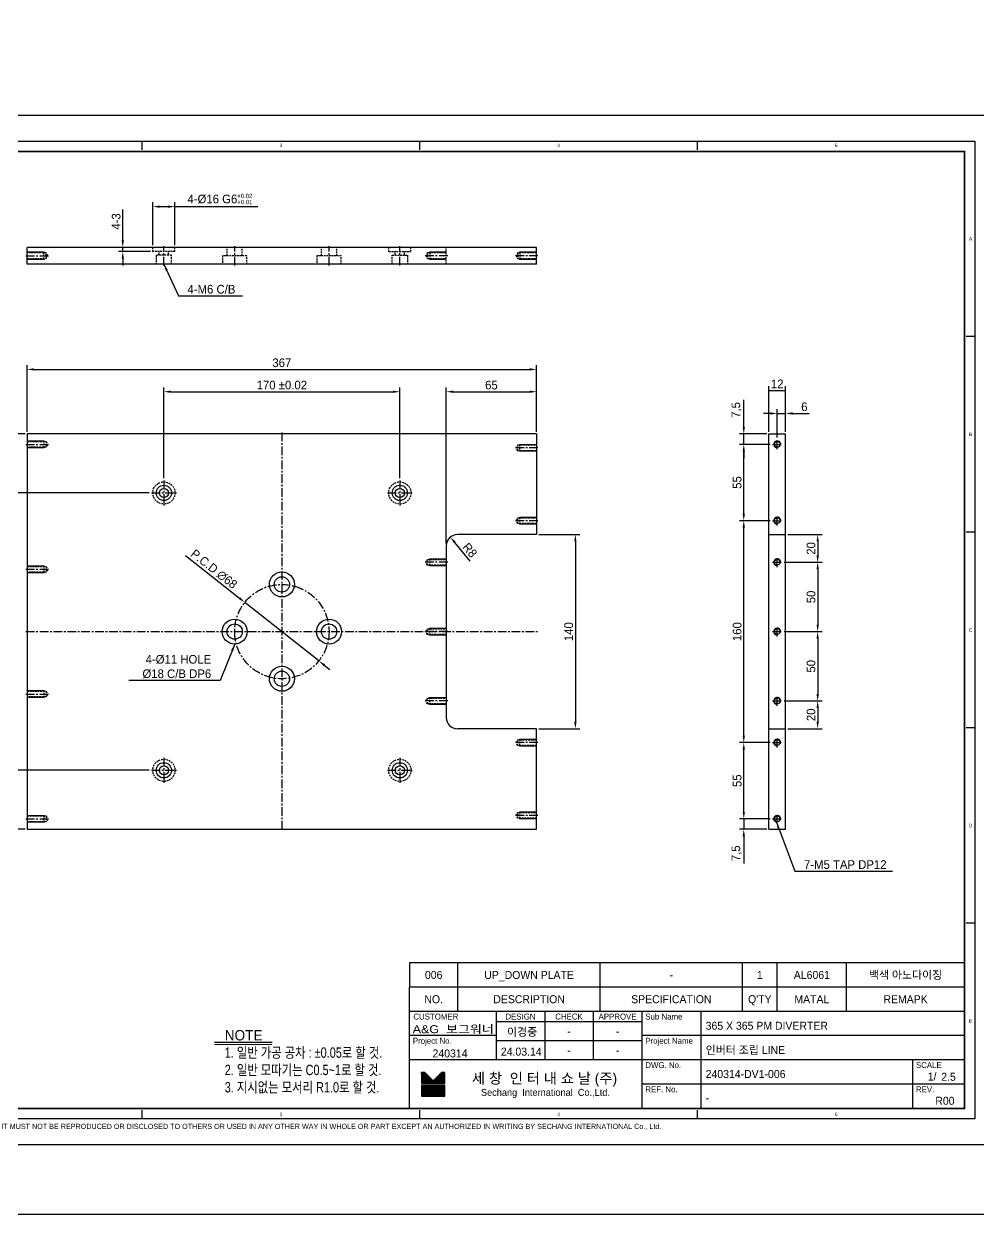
# Model space of a CAD drawing. Header units: inches. Extents: x 0 to 77285, y -118 to 40065.
# Drawn here: x 74087 to 74775, y 24867 to 25726 of the extents above; entities that cross this region are included whole.
import ezdxf
from ezdxf.enums import TextEntityAlignment as Align

# ---------------------------------------------------------------- set-up
doc = ezdxf.new("R2010")
doc.units = ezdxf.units.IN
doc.header["$LTSCALE"] = 5
doc.header["$MEASUREMENT"] = 0
doc.linetypes.add('CENTER', pattern=[2, 1.25, -0.25, 0.25, -0.25])
doc.linetypes.add('HIDDEN', pattern=[0.375, 0.25, -0.125])
for name, color, linetype in [('11', 1, 'CENTER'), ('22', 2, 'HIDDEN'), ('77', 40, 'HIDDEN'), ('T', 3, 'Continuous')]:
    doc.layers.add(name, color=color, linetype=linetype)
doc.styles.add('SCI', font='')
doc.styles.get('SCI').set_extended_font_data('Gulim')
doc.dimstyles.new('SCH', dxfattribs={"dimtxt": 2.5, "dimasz": 2, "dimexe": 1.25, "dimexo": 0.625, "dimtad": 1, "dimdec": 8, "dimtxsty": 'SCI', "dimcen": 2.5, "dimclrd": 4, "dimclre": 4, "dimclrt": 7, "dimadec": 8, "dimazin": 2, "dimtfac": 1, "dimtdec": 8, "dimtmove": 0, "dimatfit": 3, "dimfxl": 1, "dimarcsym": 0})

# ---------------------------------------------------------------- blocks, each defined once
blk = doc.blocks.new('A$C8ed1b21d')
for p, q in [((367, 0), (0, 0)), ((367, 0), (367, -72.5)), ((0, 0), (0, -285)), ((367, -72.5), (310, -72.5)), ((302, -80.5), (302, -204.5)), ((367, -212.5), (310, -212.5)), ((367, -285), (367, -212.5)), ((0, -285), (367, -285))]:
    blk.add_line(p, q)
for centre, radius in [((98.5, -42.5, 0), 5.5), ((98.5, -42.5, 0), 3.3), ((268.5, -42.5, 0), 5.5), ((268.5, -42.5, 0), 3.3), ((183.5, -108.5), 9), ((183.5, -108.5), 5.5), ((149.5, -142.5), 9), ((149.5, -142.5), 5.5), ((217.5, -142.5), 9), ((217.5, -142.5), 5.5), ((183.5, -176.5), 9), ((183.5, -176.5), 5.5), ((98.5, -242.5, 0), 5.5), ((98.5, -242.5, 0), 3.3), ((268.5, -242.5, 0), 5.5), ((268.5, -242.5, 0), 3.3)]:
    blk.add_circle(centre, radius)
for centre, start, end in [((310, -80.5), 90, 180), ((310, -204.5), 180, 270)]:
    blk.add_arc(centre, 8, start, end)
at = {"layer": '11'}
for p, q in [((183.5, 1), (183.5, -286)), ((-1, -7.5), (15.79, -7.5)), ((368, -10), (351.21, -10)), ((98.5, -33.5, 0), (98.5, -51.5, 0)), ((268.5, -33.5, 0), (268.5, -51.5, 0)), ((89.5, -42.5, 0), (107.5, -42.5, 0)), ((259.5, -42.5, 0), (277.5, -42.5, 0)), ((368, -62.5), (351.21, -62.5)), ((303, -92.5), (286.21, -92.5)), ((-1, -97.5), (15.79, -97.5)), ((-1, -142.5), (368, -142.5)), ((303, -142.5), (286.21, -142.5)), ((-1, -187.5), (15.79, -187.5)), ((303, -192.5), (286.21, -192.5)), ((368, -222.5), (351.21, -222.5)), ((98.5, -233.5, 0), (98.5, -251.5, 0)), ((268.5, -233.5, 0), (268.5, -251.5, 0)), ((89.5, -242.5, 0), (107.5, -242.5, 0)), ((259.5, -242.5, 0), (277.5, -242.5, 0)), ((-1, -277.5), (15.79, -277.5)), ((368, -275), (351.21, -275))]:
    blk.add_line(p, q, dxfattribs=at)
blk.add_circle((183.5, -142.5), 34, dxfattribs=at)
at = {"layer": '22'}
for p, q in [((0, -5.43), (13.6, -5.43)), ((12, -5), (12, -10)), ((13.6, -5.43), (14.79, -7.5)), ((13.6, -5.43), (13.6, -9.57)), ((14.79, -7.5), (13.6, -9.57)), ((352.21, -10), (353.4, -7.93)), ((353.4, -7.93), (367, -7.93)), ((353.4, -12.07), (353.4, -7.93)), ((355, -12.5), (355, -7.5)), ((13.6, -9.57), (0, -9.57)), ((353.4, -12.07), (352.21, -10)), ((367, -12.07), (353.4, -12.07)), ((355, -65), (355, -60)), ((352.21, -62.5), (353.4, -60.43)), ((353.4, -64.57), (352.21, -62.5)), ((353.4, -60.43), (367, -60.43)), ((353.4, -64.57), (353.4, -60.43)), ((367, -64.57), (353.4, -64.57)), ((287.21, -92.5), (288.4, -90.43)), ((288.4, -94.57), (287.21, -92.5)), ((288.4, -90.43), (302, -90.43)), ((288.4, -94.57), (288.4, -90.43)), ((290, -95), (290, -90)), ((0, -95.43), (13.6, -95.43)), ((13.6, -99.57), (0, -99.57)), ((12, -95), (12, -100)), ((13.6, -95.43), (14.79, -97.5)), ((13.6, -95.43), (13.6, -99.57)), ((14.79, -97.5), (13.6, -99.57)), ((302, -94.57), (288.4, -94.57)), ((287.21, -142.5), (288.4, -140.43)), ((288.4, -144.57), (287.21, -142.5)), ((288.4, -140.43), (302, -140.43)), ((288.4, -144.57), (288.4, -140.43)), ((302, -144.57), (288.4, -144.57)), ((290, -145), (290, -140)), ((0, -185.43), (13.6, -185.43)), ((12, -185), (12, -190)), ((13.6, -185.43), (14.79, -187.5)), ((13.6, -185.43), (13.6, -189.57)), ((14.79, -187.5), (13.6, -189.57)), ((13.6, -189.57), (0, -189.57)), ((287.21, -192.5), (288.4, -190.43)), ((288.4, -194.57), (287.21, -192.5)), ((288.4, -190.43), (302, -190.43)), ((288.4, -194.57), (288.4, -190.43)), ((302, -194.57), (288.4, -194.57)), ((290, -195), (290, -190)), ((352.21, -222.5), (353.4, -220.43)), ((353.4, -224.57), (352.21, -222.5)), ((353.4, -220.43), (367, -220.43)), ((353.4, -224.57), (353.4, -220.43)), ((355, -225), (355, -220)), ((367, -224.57), (353.4, -224.57)), ((352.21, -275), (353.4, -272.93)), ((353.4, -272.93), (367, -272.93)), ((353.4, -277.07), (353.4, -272.93)), ((355, -277.5), (355, -272.5)), ((0, -275.43), (13.6, -275.43)), ((13.6, -279.57), (0, -279.57)), ((12, -275), (12, -280)), ((13.6, -275.43), (14.79, -277.5)), ((13.6, -275.43), (13.6, -279.57)), ((14.79, -277.5), (13.6, -279.57)), ((353.4, -277.07), (352.21, -275)), ((367, -277.07), (353.4, -277.07))]:
    blk.add_line(p, q, dxfattribs=at)
for centre in [(98.5, -42.5, 0), (268.5, -42.5, 0), (98.5, -242.5, 0), (268.5, -242.5, 0)]:
    blk.add_circle(centre, 8, dxfattribs=at)
at = {"layer": 'T'}
for p, q in [((0, -5), (12, -5)), ((12, -5), (12.75, -5.43)), ((354.25, -7.93), (355, -7.5)), ((355, -7.5), (367, -7.5)), ((12, -10), (0, -10)), ((12.75, -9.57), (12, -10)), ((355, -12.5), (354.25, -12.07)), ((367, -12.5), (355, -12.5)), ((354.25, -60.43), (355, -60)), ((355, -60), (367, -60)), ((355, -65), (354.25, -64.57)), ((367, -65), (355, -65)), ((289.25, -90.43), (290, -90)), ((290, -90), (302, -90)), ((0, -95), (12, -95)), ((12, -100), (0, -100)), ((12, -95), (12.75, -95.43)), ((12.75, -99.57), (12, -100)), ((290, -95), (289.25, -94.57)), ((302, -95), (290, -95)), ((289.25, -140.43), (290, -140)), ((290, -145), (289.25, -144.57)), ((290, -140), (302, -140)), ((302, -145), (290, -145)), ((0, -185), (12, -185)), ((12, -185), (12.75, -185.43)), ((12, -190), (0, -190)), ((12.75, -189.57), (12, -190)), ((289.25, -190.43), (290, -190)), ((290, -195), (289.25, -194.57)), ((290, -190), (302, -190)), ((302, -195), (290, -195)), ((354.25, -220.43), (355, -220)), ((355, -220), (367, -220)), ((355, -225), (354.25, -224.57)), ((367, -225), (355, -225)), ((354.25, -272.93), (355, -272.5)), ((355, -272.5), (367, -272.5)), ((0, -275), (12, -275)), ((12, -280), (0, -280)), ((12, -275), (12.75, -275.43)), ((12.75, -279.57), (12, -280)), ((355, -277.5), (354.25, -277.07)), ((367, -277.5), (355, -277.5))]:
    blk.add_line(p, q, dxfattribs=at)
blk = doc.blocks.new('A$Cdd6abfc1')
for p, q in [((-10, 7.5), (275, 7.5)), ((-10, 7.5), (-10, -4.5)), ((62.5, 7.5), (62.5, -4.5)), ((202.5, 7.5), (202.5, -4.5)), ((275, 7.5), (275, -4.5)), ((-10, -4.5), (275, -4.5))]:
    blk.add_line(p, q)
for centre in [(-2.5, 1.5), (52.5, 1.5), (82.5, 1.5), (132.5, 1.5), (182.5, 1.5), (212.5, 1.5), (267.5, 1.5)]:
    blk.add_circle(centre, 2.07)
at = {"layer": '11'}
for p, q in [((-6, 1.5), (1, 1.5)), ((-2.5, 5), (-2.5, -2)), ((49, 1.5), (56, 1.5)), ((52.5, 5), (52.5, -2)), ((79, 1.5), (86, 1.5)), ((82.5, 5), (82.5, -2)), ((129, 1.5), (136, 1.5)), ((132.5, 5), (132.5, -2)), ((179, 1.5), (186, 1.5)), ((182.5, 5), (182.5, -2)), ((209, 1.5), (216, 1.5)), ((212.5, 5), (212.5, -2)), ((264, 1.5), (271, 1.5)), ((267.5, 5), (267.5, -2))]:
    blk.add_line(p, q, dxfattribs=at)
at = {"layer": 'T'}
for centre in [(-2.5, 1.5), (52.5, 1.5), (82.5, 1.5), (132.5, 1.5), (182.5, 1.5), (212.5, 1.5), (267.5, 1.5)]:
    blk.add_arc(centre, 2.5, 255, 165, dxfattribs=at)
blk = doc.blocks.new('A$C57a92363')
for p, q in [((367, 0, 2129.45), (0, 0, 2129.45)), ((0, 0, 2129.45), (0, -12, 2129.45)), ((367, 0, 2129.45), (367, -12, 2129.45)), ((367, -12, 2129.45), (0, -12, 2129.45))]:
    blk.add_line(p, q)
at = {"layer": '11'}
for p, q in [((98.5, 1, 2129.45), (98.5, -13, 2129.45)), ((149.5, 1, 2129.45), (149.5, -13, 2129.45)), ((217.5, 1, 2129.45), (217.5, -13, 2129.45)), ((268.5, 1, 2129.45), (268.5, -13, 2129.45)), ((-1, -6, 2129.45), (15.79, -6, 2129.45)), ((303, -6, 2129.45), (286.21, -6, 2129.45)), ((368, -6, 2129.45), (351.21, -6, 2129.45))]:
    blk.add_line(p, q, dxfattribs=at)
at = {"layer": '22'}
for p, q in [((93, -6.5, 2129.45), (93, 0, 2129.45)), ((104, 0, 2129.45), (104, -6.5, 2129.45)), ((140.75, -6, 2129.45), (140.75, 0, 2129.45)), ((158.25, 0, 2129.45), (158.25, -6, 2129.45)), ((208.75, -6, 2129.45), (208.75, 0, 2129.45)), ((226.25, 0, 2129.45), (226.25, -6, 2129.45)), ((263, 0, 2129.45), (263, -6.5, 2129.45)), ((274, -6.5, 2129.45), (274, 0, 2129.45)), ((0, -3.93, 2129.45), (13.6, -3.93, 2129.45)), ((13.6, -8.07, 2129.45), (0, -8.07, 2129.45)), ((12, -3.5, 2129.45), (12, -8.5, 2129.45)), ((13.6, -3.93, 2129.45), (14.79, -6, 2129.45)), ((13.6, -3.93, 2129.45), (13.6, -8.07, 2129.45)), ((14.79, -6, 2129.45), (13.6, -8.07, 2129.45)), ((104, -6.5, 2129.45), (93, -6.5, 2129.45)), ((95.2, -6.5, 2129.45), (95.2, -9, 2129.45)), ((101.8, -6.5, 2129.45), (101.8, -9, 2129.45)), ((158.25, -6, 2129.45), (140.75, -6, 2129.45)), ((144, -6, 2129.45), (144, -12, 2129.45)), ((155, -6, 2129.45), (155, -12, 2129.45)), ((226.25, -6, 2129.45), (208.75, -6, 2129.45)), ((212, -6, 2129.45), (212, -12, 2129.45)), ((223, -6, 2129.45), (223, -12, 2129.45)), ((263, -6.5, 2129.45), (274, -6.5, 2129.45)), ((265.2, -6.5, 2129.45), (265.2, -9, 2129.45)), ((271.8, -6.5, 2129.45), (271.8, -9, 2129.45)), ((352.21, -6, 2129.45), (353.4, -3.93, 2129.45)), ((353.4, -8.07, 2129.45), (352.21, -6, 2129.45)), ((353.4, -3.93, 2129.45), (367, -3.93, 2129.45)), ((353.4, -8.07, 2129.45), (353.4, -3.93, 2129.45)), ((367, -8.07, 2129.45), (353.4, -8.07, 2129.45)), ((355, -8.5, 2129.45), (355, -3.5, 2129.45)), ((106.5, -9, 2129.45), (90.5, -9, 2129.45)), ((90.5, -9, 2129.45), (90.5, -12, 2129.45)), ((106.5, -9, 2129.45), (106.5, -12, 2129.45)), ((260.5, -9, 2129.45), (276.5, -9, 2129.45)), ((260.5, -9, 2129.45), (260.5, -12, 2129.45)), ((276.5, -9, 2129.45), (276.5, -12, 2129.45))]:
    blk.add_line(p, q, dxfattribs=at)
at = {"layer": '77'}
for p, q in [((302, 0, 2129.45), (302, -12, 2129.45)), ((287.21, -6, 2129.45), (288.4, -3.93, 2129.45)), ((288.4, -8.07, 2129.45), (287.21, -6, 2129.45)), ((288.4, -3.93, 2129.45), (302, -3.93, 2129.45)), ((288.4, -8.07, 2129.45), (288.4, -3.93, 2129.45)), ((302, -8.07, 2129.45), (288.4, -8.07, 2129.45)), ((290, -8.5, 2129.45), (290, -3.5, 2129.45))]:
    blk.add_line(p, q, dxfattribs=at)
at = {"layer": 'T'}
for p, q in [((0, -3.5, 2129.45), (12, -3.5, 2129.45)), ((12, -8.5, 2129.45), (0, -8.5, 2129.45)), ((12, -3.5, 2129.45), (12.75, -3.93, 2129.45)), ((12.75, -8.07, 2129.45), (12, -8.5, 2129.45)), ((289.25, -3.93, 2129.45), (290, -3.5, 2129.45)), ((290, -8.5, 2129.45), (289.25, -8.07, 2129.45)), ((290, -3.5, 2129.45), (302, -3.5, 2129.45)), ((302, -8.5, 2129.45), (290, -8.5, 2129.45)), ((354.25, -3.93, 2129.45), (355, -3.5, 2129.45)), ((355, -8.5, 2129.45), (354.25, -8.07, 2129.45)), ((355, -3.5, 2129.45), (367, -3.5, 2129.45)), ((367, -8.5, 2129.45), (355, -8.5, 2129.45))]:
    blk.add_line(p, q, dxfattribs=at)
blk = doc.blocks.new('A$C645fd8c3')
at = {"linetype": 'Continuous'}
h = blk.add_hatch(dxfattribs=at)
h.set_pattern_fill('ANSI31', color=5, scale=0.563055, style=0)
h.set_pattern_definition([(45, (-482.600826, -378.99261), (-0.04976753, 0.04976753), [])])
h.paths.add_polyline_path([(259.73, -279.27), (259.73, -276.17), (258.74, -276.17), (256.35, -278.56), (253.96, -276.17), (252.97, -276.17), (252.97, -279.27)])
h.paths.add_polyline_path([(252.97, -279.83), (252.97, -282.93), (259.73, -282.93), (259.73, -279.83)])
at = {"color": 2}
for p, q in [((12.5, -7.5), (412.5, -7.5)), ((172.5, -10), (172.5, -7.5)), ((252.5, -10), (252.5, -7.5)), ((332.5, -10), (332.5, -7.5)), ((412.5, -7.5), (412.5, -289.5)), ((412.5, -63.9), (410, -63.9)), ((412.5, -120.3), (410, -120.3)), ((412.5, -176.7), (410, -176.7)), ((412.5, -233.1), (410, -233.1)), ((172.5, -289.5), (172.5, -287)), ((252.5, -289.5), (252.5, -287)), ((332.5, -289.5), (332.5, -287)), ((412.5, -289.5), (12.5, -289.5))]:
    blk.add_line(p, q, dxfattribs=at)
for p, q in [((409.5, -244.5), (249.5, -244.5)), ((249.5, -244.5), (249.5, -251.5)), ((249.5, -286.5), (249.5, -251.5)), ((409.5, -251.5), (249.5, -251.5)), ((409.5, -258.5), (249.5, -258.5)), ((316.5, -258.5), (316.5, -286.5)), ((316.5, -261.5), (274.5, -261.5)), ((316.5, -267), (274.5, -267))]:
    blk.add_line(p, q)
at = {"color": 3}
for p, q in [((263.5, -251.5), (263.5, -244.5)), ((304.5, -251.5), (304.5, -244.5)), ((345.5, -251.5), (345.5, -244.5)), ((355.5, -251.5), (355.5, -244.5)), ((375.5, -251.5), (375.5, -244.5)), ((263.5, -258.5), (263.5, -251.5)), ((304.5, -258.5), (304.5, -251.5)), ((345.5, -258.5), (345.5, -251.5)), ((355.5, -258.5), (355.5, -251.5)), ((375.5, -258.5), (375.5, -251.5)), ((274.5, -258.5), (274.5, -272.5)), ((288.5, -258.5), (288.5, -272.5)), ((302.5, -258.5), (302.5, -272.5)), ((333.5, -258.5), (333.5, -286.5)), ((274.5, -265.5), (249.5, -265.5)), ((409.58, -265.5), (316.5, -265.5)), ((409.5, -272.5), (249.5, -272.5)), ((409.58, -279.5), (316.5, -279.5))]:
    blk.add_line(p, q, dxfattribs=at)
at = {"color": 5, "linetype": 'Continuous'}
for p, q in [((252.97, -276.17), (252.97, -279.27)), ((253.96, -276.17), (252.97, -276.17)), ((253.96, -276.17), (256.35, -278.56)), ((258.74, -276.17), (256.35, -278.56)), ((259.73, -276.17), (258.74, -276.17)), ((259.73, -279.27), (259.73, -276.17)), ((259.73, -279.27), (252.97, -279.27)), ((252.97, -279.83), (252.97, -282.93)), ((259.73, -279.83), (252.97, -279.83)), ((259.73, -282.93), (259.73, -279.83)), ((252.97, -282.93), (259.73, -282.93))]:
    blk.add_line(p, q, dxfattribs=at)
at = {"color": 40, "const_width": 0.5}
blk.add_lwpolyline([(15.5, -286.5), (15.5, -10.5), (409.5, -10.5), (409.5, -286.5)], close=True, dxfattribs=at)
at = {"color": 3}
blk.add_lwpolyline([(193.31, -267.35), (209.91, -267.35)], dxfattribs=at)
at = {"const_width": 0.257}
blk.add_lwpolyline([(193.31, -268.04), (209.91, -268.04)], dxfattribs=at)
at = {"layer": 'Defpoints', "color": 1}
blk.add_lwpolyline([(0, -297), (0, 0), (420, 0), (420, -297)], close=True, dxfattribs=at)
at = {"layer": 'T'}
blk.add_line((394.5, -272.5), (394.5, -286.5), dxfattribs=at)
at = {"color": 2, "style": 'SCI'}
for s, p in [('3', (212.5, -8.75)), ('4', (292.5, -8.75)), ('5', (372.5, -8.75)), ('A', (411.25, -35.7)), ('B', (411.25, -92.1)), ('C', (411.25, -148.5)), ('D', (411.25, -204.9)), ('E', (411.25, -261.3)), ('E', (411.25, -261.3)), ('3', (212.5, -288.25)), ('4', (292.5, -288.25)), ('5', (372.5, -288.25))]:
    blk.add_text(s, height=1, dxfattribs=at).set_placement(p, align=Align.MIDDLE_CENTER)
at = {"style": 'SCI'}
for s, height, p in [('NO.', 2.308, (256.5, -255)), ('DESCRIPTION', 2.3077, (284, -255)), ('SPECIFICATION', 2.3077, (325, -255)), ("Q'TY", 2.308, (350.5, -255)), ('MATAL', 2.308, (365.5, -255)), ('REMAPK', 2.308, (392.5, -255)), ('DESIGN', 1.731, (281.5, -260)), ('CHECK', 1.731, (295.5, -260)), ('APPROVE', 1.731, (309.5, -260)), ('이경중', 2.308, (282, -264.44)), ('-', 2.31, (295.5, -264.25)), ('-', 2.31, (309.5, -264.25)), ('세 창  인 터 내 쇼 날 (주)', 3.0296, (288.44, -277.82)), ('Sechang  International  Co.,Ltd.', 2.0198, (288.72, -281.87))]:
    blk.add_text(s, height=height, dxfattribs=at).set_placement(p, align=Align.MIDDLE_CENTER)
for s, height, p in [('CUSTOMER', 1.731, (250.65, -260)), ('Sub Name', 1.731, (317.5, -260)), ('Project No.', 1.7308, (250.5, -267)), ('Project Name', 1.7308, (317.5, -267)), ('DWG. No.', 1.731, (317.5, -274)), ('SCALE', 1.731, (395.5, -274)), ('REF. No.', 1.731, (317.5, -281)), ('REV.', 1.731, (395.5, -281))]:
    blk.add_text(s, height=height, dxfattribs=at).set_placement(p, align=Align.MIDDLE_LEFT)
at = {"color": 40, "style": 'SCI'}
for s, height, p in [('-', 2.31, (295.5, -269.75)), ('-', 2.31, (309.5, -269.75)), ('1/', 2.308, (400.15, -277.29))]:
    blk.add_text(s, height=height, dxfattribs=at).set_placement(p, align=Align.MIDDLE_CENTER)
at = {"color": 3, "linetype": 'Continuous', "style": 'SCI'}
blk.add_text('IT MUST NOT BE REPRODUCED OR DISCLOSED TO OTHERS OR USED IN ANY OTHER WAY IN WHOLE OR PART EXCEPT AN AUTHORIZED IN WRITING BY SECHANG INTERNATIONAL Co., Ltd.', height=1.5, dxfattribs=at).set_placement((131.88, -292.43))
at = {"color": 40, "insert": (196.28, -263.89), "char_height": 3, "attachment_point": 1, "style": 'SCI'}
blk.add_mtext_dynamic_manual_height_columns('NOTE{\\W0.8;\\P1. 일반 가공 공차 : %%P0.05로 할 것.\\P2. 일반 모따기는 C0.5~1로 할 것.\\P3. 지시없는 모서리 R1.0로 할 것.}', width=205.982, gutter_width=1.29, heights=[0], dxfattribs=at)
blk = doc.blocks.new('*D1909')
at = {"color": 4, "lineweight": -2, "transparency": 16777216}
for p, q in [((74203.72, 25342.42), (74242.67, 25311.61)), ((74299.93, 25266.34), (74246.59, 25308.51)), ((74303.85, 25263.23), (74307.78, 25260.13))]:
    blk.add_line(p, q, dxfattribs=at)
at = {"color": 4, "transparency": 16777216}
for points in [[(74243.19, 25312.27), (74242.15, 25310.96), (74246.59, 25308.51)], [(74304.37, 25263.89), (74303.34, 25262.58), (74299.93, 25266.34)]]:
    blk.add_solid(points, dxfattribs=at)
at = {"layer": 'Defpoints', "color": 0, "transparency": 16777216}
for p in [(74246.59, 25308.51), (74299.93, 25266.34)]:
    blk.add_point(p, dxfattribs=at)
at = {"color": 7, "transparency": 16777216, "insert": (74224.29, 25332.43), "char_height": 6.25, "attachment_point": 5, "rotation": 321.66611, "style": 'SCI'}
blk.add_mtext('P.C.D ∅68', dxfattribs=at)
blk = doc.blocks.new('*D1910')
at = {"color": 4, "lineweight": -2, "transparency": 16777216}
for p, q in [((74188.26, 25397.99), (74188.26, 25463.52)), ((74193.26, 25460.39), (74353.26, 25460.39)), ((74358.26, 25397.99), (74358.26, 25463.52))]:
    blk.add_line(p, q, dxfattribs=at)
at = {"color": 4, "transparency": 16777216}
for points in [[(74193.26, 25461.23), (74193.26, 25459.56), (74188.26, 25460.39)], [(74353.26, 25461.23), (74353.26, 25459.56), (74358.26, 25460.39)]]:
    blk.add_solid(points, dxfattribs=at)
at = {"layer": 'Defpoints', "color": 0, "transparency": 16777216}
for p in [(74358.26, 25460.39), (74188.26, 25396.42, 0), (74358.26, 25396.42, 0)]:
    blk.add_point(p, dxfattribs=at)
at = {"color": 7, "transparency": 16777216, "insert": (74273.26, 25465.17), "char_height": 6.25, "attachment_point": 5, "style": 'SCI'}
blk.add_mtext('170 %%P0.02', dxfattribs=at)
blk = doc.blocks.new('*D1911')
at = {"color": 4, "lineweight": -2, "transparency": 16777216}
for p, q in [((74177.7, 25387.42), (74053.56, 25387.42)), ((74056.68, 25382.42), (74056.68, 25192.42)), ((74177.7, 25187.42), (74053.56, 25187.42))]:
    blk.add_line(p, q, dxfattribs=at)
at = {"color": 4, "transparency": 16777216}
for points in [[(74055.85, 25382.42), (74057.51, 25382.42), (74056.68, 25387.42)], [(74055.85, 25192.42), (74057.51, 25192.42), (74056.68, 25187.42)]]:
    blk.add_solid(points, dxfattribs=at)
at = {"layer": 'Defpoints', "color": 0, "transparency": 16777216}
for p in [(74179.26, 25387.42, 0), (74056.68, 25187.42), (74179.26, 25187.42, 0)]:
    blk.add_point(p, dxfattribs=at)
at = {"color": 7, "transparency": 16777216, "insert": (74051.91, 25287.42), "char_height": 6.25, "attachment_point": 5, "rotation": 90, "style": 'SCI'}
blk.add_mtext('200 %%P0.02', dxfattribs=at)
blk = doc.blocks.new('*D1912')
at = {"color": 4, "lineweight": -2, "transparency": 16777216}
for p, q in [((74088.2, 25429.92), (74032.82, 25429.92)), ((74035.95, 25424.92), (74035.95, 25149.92)), ((74088.2, 25144.92), (74032.82, 25144.92))]:
    blk.add_line(p, q, dxfattribs=at)
at = {"color": 4, "transparency": 16777216}
for points in [[(74035.11, 25424.92), (74036.78, 25424.92), (74035.95, 25429.92)], [(74035.11, 25149.92), (74036.78, 25149.92), (74035.95, 25144.92)]]:
    blk.add_solid(points, dxfattribs=at)
at = {"layer": 'Defpoints', "color": 0, "transparency": 16777216}
for p in [(74089.76, 25429.92), (74035.95, 25144.92), (74089.76, 25144.92)]:
    blk.add_point(p, dxfattribs=at)
at = {"color": 7, "transparency": 16777216, "insert": (74031.18, 25287.42), "char_height": 6.25, "attachment_point": 5, "rotation": 90, "style": 'SCI'}
blk.add_mtext('285', dxfattribs=at)
blk = doc.blocks.new('*D1913')
at = {"color": 4, "lineweight": -2, "transparency": 16777216}
for p, q in [((74391.76, 25350.99), (74391.76, 25463.52)), ((74396.76, 25460.39), (74451.76, 25460.39)), ((74456.76, 25431.49), (74456.76, 25463.52))]:
    blk.add_line(p, q, dxfattribs=at)
at = {"color": 4, "transparency": 16777216}
for points in [[(74396.76, 25461.23), (74396.76, 25459.56), (74391.76, 25460.39)], [(74451.76, 25461.23), (74451.76, 25459.56), (74456.76, 25460.39)]]:
    blk.add_solid(points, dxfattribs=at)
at = {"layer": 'Defpoints', "color": 0, "transparency": 16777216}
for p in [(74456.76, 25460.39), (74456.76, 25429.92), (74391.76, 25349.42)]:
    blk.add_point(p, dxfattribs=at)
at = {"color": 7, "transparency": 16777216, "insert": (74424.26, 25465.16), "char_height": 6.25, "attachment_point": 5, "style": 'SCI'}
blk.add_mtext('65', dxfattribs=at)
blk = doc.blocks.new('*D1914')
at = {"color": 4, "lineweight": -2, "transparency": 16777216}
for p, q in [((74089.76, 25431.49), (74089.76, 25479.6)), ((74094.76, 25476.47), (74451.76, 25476.47)), ((74456.76, 25431.49), (74456.76, 25479.6))]:
    blk.add_line(p, q, dxfattribs=at)
at = {"color": 4, "transparency": 16777216}
for points in [[(74094.76, 25477.31), (74094.76, 25475.64), (74089.76, 25476.47)], [(74451.76, 25477.31), (74451.76, 25475.64), (74456.76, 25476.47)]]:
    blk.add_solid(points, dxfattribs=at)
at = {"layer": 'Defpoints', "color": 0, "transparency": 16777216}
for p in [(74456.76, 25476.47), (74089.76, 25429.92), (74456.76, 25429.92)]:
    blk.add_point(p, dxfattribs=at)
at = {"color": 7, "transparency": 16777216, "insert": (74273.26, 25481.24), "char_height": 6.25, "attachment_point": 5, "style": 'SCI'}
blk.add_mtext('367', dxfattribs=at)
blk = doc.blocks.new('*D1922')
at = {"color": 4, "lineweight": -2, "transparency": 16777216}
for p, q in [((74606.09, 25157.42), (74606.09, 25162.42)), ((74625.14, 25152.42), (74602.96, 25152.42)), ((74606.09, 25152.42), (74606.09, 25144.92)), ((74622.64, 25144.92), (74602.96, 25144.92)), ((74606.09, 25139.92), (74606.09, 25120.27))]:
    blk.add_line(p, q, dxfattribs=at)
at = {"color": 4, "transparency": 16777216}
for points in [[(74605.25, 25157.42), (74606.92, 25157.42), (74606.09, 25152.42)], [(74605.25, 25139.92), (74606.92, 25139.92), (74606.09, 25144.92)]]:
    blk.add_solid(points, dxfattribs=at)
at = {"layer": 'Defpoints', "color": 0, "transparency": 16777216}
for p in [(74626.7, 25152.42), (74606.09, 25144.92), (74624.2, 25144.92)]:
    blk.add_point(p, dxfattribs=at)
at = {"color": 7, "transparency": 16777216, "insert": (74600.94, 25127.6), "char_height": 6.25, "attachment_point": 5, "rotation": 90, "style": 'SCI'}
blk.add_mtext('7,5', dxfattribs=at)
blk = doc.blocks.new('*D1923')
at = {"color": 4, "lineweight": -2, "transparency": 16777216}
for p, q in [((74625.14, 25207.42), (74602.96, 25207.42)), ((74606.09, 25157.42), (74606.09, 25202.42)), ((74625.14, 25152.42), (74602.96, 25152.42))]:
    blk.add_line(p, q, dxfattribs=at)
at = {"color": 4, "transparency": 16777216}
for points in [[(74605.25, 25202.42), (74606.92, 25202.42), (74606.09, 25207.42)], [(74605.25, 25157.42), (74606.92, 25157.42), (74606.09, 25152.42)]]:
    blk.add_solid(points, dxfattribs=at)
at = {"layer": 'Defpoints', "color": 0, "transparency": 16777216}
for p in [(74606.09, 25207.42), (74626.7, 25207.42), (74626.7, 25152.42)]:
    blk.add_point(p, dxfattribs=at)
at = {"color": 7, "transparency": 16777216, "insert": (74601.33, 25179.92), "char_height": 6.25, "attachment_point": 5, "rotation": 90, "style": 'SCI'}
blk.add_mtext('55', dxfattribs=at)
blk = doc.blocks.new('*D1924')
at = {"color": 4, "lineweight": -2, "transparency": 16777216}
for p, q in [((74625.14, 25367.42), (74602.96, 25367.42)), ((74606.09, 25212.42), (74606.09, 25362.42)), ((74625.14, 25207.42), (74602.96, 25207.42))]:
    blk.add_line(p, q, dxfattribs=at)
at = {"color": 4, "transparency": 16777216}
for points in [[(74605.25, 25362.42), (74606.92, 25362.42), (74606.09, 25367.42)], [(74605.25, 25212.42), (74606.92, 25212.42), (74606.09, 25207.42)]]:
    blk.add_solid(points, dxfattribs=at)
at = {"layer": 'Defpoints', "color": 0, "transparency": 16777216}
for p in [(74606.09, 25367.42), (74626.7, 25367.42), (74626.7, 25207.42)]:
    blk.add_point(p, dxfattribs=at)
at = {"color": 7, "transparency": 16777216, "insert": (74601.31, 25287.42), "char_height": 6.25, "attachment_point": 5, "rotation": 90, "style": 'SCI'}
blk.add_mtext('160', dxfattribs=at)
blk = doc.blocks.new('*D1925')
at = {"color": 4, "lineweight": -2, "transparency": 16777216}
for p, q in [((74625.14, 25422.42), (74602.96, 25422.42)), ((74606.09, 25372.42), (74606.09, 25417.42)), ((74625.14, 25367.42), (74602.96, 25367.42))]:
    blk.add_line(p, q, dxfattribs=at)
at = {"color": 4, "transparency": 16777216}
for points in [[(74605.25, 25417.42), (74606.92, 25417.42), (74606.09, 25422.42)], [(74605.25, 25372.42), (74606.92, 25372.42), (74606.09, 25367.42)]]:
    blk.add_solid(points, dxfattribs=at)
at = {"layer": 'Defpoints', "color": 0, "transparency": 16777216}
for p in [(74606.09, 25422.42), (74626.7, 25422.42), (74626.7, 25367.42)]:
    blk.add_point(p, dxfattribs=at)
at = {"color": 7, "transparency": 16777216, "insert": (74601.33, 25394.92), "char_height": 6.25, "attachment_point": 5, "rotation": 90, "style": 'SCI'}
blk.add_mtext('55', dxfattribs=at)
blk = doc.blocks.new('*D1926')
at = {"color": 4, "lineweight": -2, "transparency": 16777216}
for p, q in [((74606.09, 25434.92), (74606.09, 25454.57)), ((74622.64, 25429.92), (74602.96, 25429.92)), ((74625.14, 25422.42), (74602.96, 25422.42)), ((74606.09, 25422.42), (74606.09, 25429.92)), ((74606.09, 25417.42), (74606.09, 25412.42))]:
    blk.add_line(p, q, dxfattribs=at)
at = {"color": 4, "transparency": 16777216}
for points in [[(74605.25, 25434.92), (74606.92, 25434.92), (74606.09, 25429.92)], [(74605.25, 25417.42), (74606.92, 25417.42), (74606.09, 25422.42)]]:
    blk.add_solid(points, dxfattribs=at)
at = {"layer": 'Defpoints', "color": 0, "transparency": 16777216}
for p in [(74606.09, 25429.92), (74624.2, 25429.92), (74626.7, 25422.42)]:
    blk.add_point(p, dxfattribs=at)
at = {"color": 7, "transparency": 16777216, "insert": (74600.94, 25447.25), "char_height": 6.25, "attachment_point": 5, "rotation": 90, "style": 'SCI'}
blk.add_mtext('7,5', dxfattribs=at)
blk = doc.blocks.new('*D1927')
at = {"color": 4, "lineweight": -2, "transparency": 16777216}
for p, q in [((74637.77, 25357.42), (74662.44, 25357.42)), ((74659.32, 25352.42), (74659.32, 25342.42)), ((74635.27, 25337.42), (74662.44, 25337.42))]:
    blk.add_line(p, q, dxfattribs=at)
at = {"color": 4, "transparency": 16777216}
for points in [[(74658.49, 25352.42), (74660.15, 25352.42), (74659.32, 25357.42)], [(74658.49, 25342.42), (74660.15, 25342.42), (74659.32, 25337.42)]]:
    blk.add_solid(points, dxfattribs=at)
at = {"layer": 'Defpoints', "color": 0, "transparency": 16777216}
for p in [(74636.2, 25357.42), (74633.7, 25337.42), (74659.32, 25337.42)]:
    blk.add_point(p, dxfattribs=at)
at = {"color": 7, "transparency": 16777216, "insert": (74654.55, 25347.42), "char_height": 6.25, "attachment_point": 5, "rotation": 90, "style": 'SCI'}
blk.add_mtext('20', dxfattribs=at)
blk = doc.blocks.new('*D1928')
at = {"color": 4, "lineweight": -2, "transparency": 16777216}
for p, q in [((74635.27, 25337.42), (74662.44, 25337.42)), ((74659.32, 25332.42), (74659.32, 25292.42)), ((74635.27, 25287.42), (74662.44, 25287.42))]:
    blk.add_line(p, q, dxfattribs=at)
at = {"color": 4, "transparency": 16777216}
for points in [[(74658.49, 25332.42), (74660.15, 25332.42), (74659.32, 25337.42)], [(74658.49, 25292.42), (74660.15, 25292.42), (74659.32, 25287.42)]]:
    blk.add_solid(points, dxfattribs=at)
at = {"layer": 'Defpoints', "color": 0, "transparency": 16777216}
for p in [(74633.7, 25337.42), (74633.7, 25287.42), (74659.32, 25287.42)]:
    blk.add_point(p, dxfattribs=at)
at = {"color": 7, "transparency": 16777216, "insert": (74654.55, 25312.42), "char_height": 6.25, "attachment_point": 5, "rotation": 90, "style": 'SCI'}
blk.add_mtext('50', dxfattribs=at)
blk = doc.blocks.new('*D1929')
at = {"color": 4, "lineweight": -2, "transparency": 16777216}
for p, q in [((74635.27, 25287.42), (74662.44, 25287.42)), ((74659.32, 25282.42), (74659.32, 25242.42)), ((74635.27, 25237.42), (74662.44, 25237.42))]:
    blk.add_line(p, q, dxfattribs=at)
at = {"color": 4, "transparency": 16777216}
for points in [[(74658.49, 25282.42), (74660.15, 25282.42), (74659.32, 25287.42)], [(74658.49, 25242.42), (74660.15, 25242.42), (74659.32, 25237.42)]]:
    blk.add_solid(points, dxfattribs=at)
at = {"layer": 'Defpoints', "color": 0, "transparency": 16777216}
for p in [(74633.7, 25287.42), (74633.7, 25237.42), (74659.32, 25237.42)]:
    blk.add_point(p, dxfattribs=at)
at = {"color": 7, "transparency": 16777216, "insert": (74654.55, 25262.42), "char_height": 6.25, "attachment_point": 5, "rotation": 90, "style": 'SCI'}
blk.add_mtext('50', dxfattribs=at)
blk = doc.blocks.new('*D1930')
at = {"color": 4, "lineweight": -2, "transparency": 16777216}
for p, q in [((74635.27, 25237.42), (74662.44, 25237.42)), ((74659.32, 25232.42), (74659.32, 25222.42)), ((74637.77, 25217.42), (74662.44, 25217.42))]:
    blk.add_line(p, q, dxfattribs=at)
at = {"color": 4, "transparency": 16777216}
for points in [[(74658.49, 25232.42), (74660.15, 25232.42), (74659.32, 25237.42)], [(74658.49, 25222.42), (74660.15, 25222.42), (74659.32, 25217.42)]]:
    blk.add_solid(points, dxfattribs=at)
at = {"layer": 'Defpoints', "color": 0, "transparency": 16777216}
for p in [(74633.7, 25237.42), (74636.2, 25217.42), (74659.32, 25217.42)]:
    blk.add_point(p, dxfattribs=at)
at = {"color": 7, "transparency": 16777216, "insert": (74654.55, 25227.42), "char_height": 6.25, "attachment_point": 5, "rotation": 90, "style": 'SCI'}
blk.add_mtext('20', dxfattribs=at)
blk = doc.blocks.new('*D1931')
at = {"color": 4, "lineweight": -2, "transparency": 16777216}
for p, q in [((74625.2, 25444.74), (74620.2, 25444.74)), ((74630.2, 25427.49), (74630.2, 25447.86)), ((74630.2, 25444.74), (74636.2, 25444.74)), ((74636.2, 25431.49), (74636.2, 25447.86)), ((74641.2, 25444.74), (74653.2, 25444.74))]:
    blk.add_line(p, q, dxfattribs=at)
at = {"color": 4, "transparency": 16777216}
for points in [[(74625.2, 25445.57), (74625.2, 25443.9), (74630.2, 25444.74)], [(74641.2, 25445.57), (74641.2, 25443.9), (74636.2, 25444.74)]]:
    blk.add_solid(points, dxfattribs=at)
at = {"layer": 'Defpoints', "color": 0, "transparency": 16777216}
for p in [(74636.2, 25444.74), (74630.2, 25425.92), (74636.2, 25429.92)]:
    blk.add_point(p, dxfattribs=at)
at = {"color": 7, "transparency": 16777216, "insert": (74649.7, 25449.5), "char_height": 6.25, "attachment_point": 5, "style": 'SCI'}
blk.add_mtext('6', dxfattribs=at)
blk = doc.blocks.new('*D1932')
at = {"color": 4, "lineweight": -2, "transparency": 16777216}
for p, q in [((74624.2, 25431.49), (74624.2, 25464.4)), ((74624.2, 25461.27), (74636.2, 25461.27)), ((74636.2, 25431.49), (74636.2, 25464.4))]:
    blk.add_line(p, q, dxfattribs=at)
at = {"layer": 'Defpoints', "color": 0, "transparency": 16777216}
for p in [(74636.2, 25461.27), (74624.2, 25429.92), (74636.2, 25429.92)]:
    blk.add_point(p, dxfattribs=at)
at = {"color": 7, "transparency": 16777216, "insert": (74630.2, 25466.05), "char_height": 6.25, "attachment_point": 5, "style": 'SCI'}
blk.add_mtext('12', dxfattribs=at)
blk = doc.blocks.new('*D1933')
at = {"color": 4, "lineweight": -2, "transparency": 16777216}
for p, q in [((74158.63, 25569.43), (74158.63, 25591.83)), ((74178.7, 25564.43), (74155.5, 25564.43)), ((74178.7, 25561.43), (74155.5, 25561.43)), ((74158.63, 25561.43), (74158.63, 25564.43)), ((74158.63, 25556.43), (74158.63, 25551.43))]:
    blk.add_line(p, q, dxfattribs=at)
at = {"color": 4, "transparency": 16777216}
for points in [[(74157.8, 25569.43), (74159.46, 25569.43), (74158.63, 25564.43)], [(74157.8, 25556.43), (74159.46, 25556.43), (74158.63, 25561.43)]]:
    blk.add_solid(points, dxfattribs=at)
at = {"layer": 'Defpoints', "color": 0, "transparency": 16777216}
for p in [(74158.63, 25564.43), (74180.26, 25564.43, 0), (74180.26, 25561.43, 0)]:
    blk.add_point(p, dxfattribs=at)
at = {"color": 7, "transparency": 16777216, "insert": (74153.86, 25583.13), "char_height": 6.25, "attachment_point": 5, "rotation": 90, "style": 'SCI'}
blk.add_mtext('4-3', dxfattribs=at)
blk = doc.blocks.new('*D1934')
at = {"color": 4, "lineweight": -2, "transparency": 16777216}
for p, q in [((74180.26, 25565.99), (74180.26, 25596.96)), ((74196.26, 25565.99), (74196.26, 25596.96)), ((74185.26, 25593.83), (74191.26, 25593.83)), ((74196.26, 25593.83), (74256.05, 25593.83))]:
    blk.add_line(p, q, dxfattribs=at)
at = {"color": 4, "transparency": 16777216}
for points in [[(74185.26, 25594.66), (74185.26, 25593), (74180.26, 25593.83)], [(74191.26, 25594.66), (74191.26, 25593), (74196.26, 25593.83)]]:
    blk.add_solid(points, dxfattribs=at)
at = {"layer": 'Defpoints', "color": 0, "transparency": 16777216}
for p in [(74196.26, 25593.83), (74180.26, 25564.43, 0), (74196.26, 25564.43, 0)]:
    blk.add_point(p, dxfattribs=at)
at = {"color": 7, "transparency": 16777216, "insert": (74228.66, 25599.36), "char_height": 6.25, "attachment_point": 5, "style": 'SCI'}
blk.add_mtext('\\A1;4-%%C16 G6{\\H0.5x;\\S+0.02^ +0.01;}', dxfattribs=at)
blk = doc.blocks.new('*D1935')
at = {"color": 4, "lineweight": -2, "transparency": 16777216}
for p, q in [((74458.33, 25357.42), (74487.86, 25357.42)), ((74484.74, 25352.42), (74484.74, 25222.42)), ((74458.33, 25217.42), (74487.86, 25217.42))]:
    blk.add_line(p, q, dxfattribs=at)
at = {"color": 4, "transparency": 16777216}
for points in [[(74483.9, 25352.42), (74485.57, 25352.42), (74484.74, 25357.42)], [(74483.9, 25222.42), (74485.57, 25222.42), (74484.74, 25217.42)]]:
    blk.add_solid(points, dxfattribs=at)
at = {"layer": 'Defpoints', "color": 0, "transparency": 16777216}
for p in [(74456.76, 25357.42), (74456.76, 25217.42), (74484.74, 25217.42)]:
    blk.add_point(p, dxfattribs=at)
at = {"color": 7, "transparency": 16777216, "insert": (74479.96, 25287.42), "char_height": 6.25, "attachment_point": 5, "rotation": 90, "style": 'SCI'}
blk.add_mtext('140', dxfattribs=at)
blk = doc.blocks.new('*D1936')
at = {"color": 4, "lineweight": -2, "transparency": 16777216}
blk.add_line((74408.97, 25338.26), (74397.85, 25351.74), dxfattribs=at)
at = {"color": 4, "transparency": 16777216}
blk.add_solid([(74398.5, 25352.27), (74397.21, 25351.21), (74394.67, 25355.59)], dxfattribs=at)
at = {"layer": 'Defpoints', "color": 0, "transparency": 16777216}
for p in [(74394.67, 25355.59), (74399.76, 25349.42)]:
    blk.add_point(p, dxfattribs=at)
at = {"color": 7, "transparency": 16777216, "insert": (74408.69, 25346.11), "char_height": 6.25, "attachment_point": 5, "rotation": 309.53264, "style": 'SCI'}
blk.add_mtext('R8', dxfattribs=at)

msp = doc.modelspace()

# ---------------------------------------------------------------- linework, layer by layer
msp.add_lwpolyline([(71242.24907534, 24867.38723426), (75624.6909504, 24867.38723426), (75624.6909504, 26583.94407367), (71242.24907534, 26583.94407367)], close=True)

# ---------------------------------------------------------------- block references
at = {"color": 3, "xscale": 2.5, "yscale": 2.5, "zscale": 2.5}
msp.add_blockref('A$C645fd8c3', (73741.39200302, 25659.88723426), dxfattribs=at)
at = {"xscale": -1, "rotation": 180}
msp.add_blockref('A$C57a92363', (74089.76277433, 25552.42695607, -2129.44904593), dxfattribs=at)
msp.add_blockref('A$C8ed1b21d', (74089.76277433, 25429.92366995))
at = {"rotation": 90}
msp.add_blockref('A$Cdd6abfc1', (74631.70371797, 25154.92366995), dxfattribs=at)

# ---------------------------------------------------------------- texts
at = {"style": 'SCI'}
for s, height, p in [('006', 5.769230769, (74382.64200302, 25039.88723426)), ('UP_DOWN PLATE', 5.7692307692, (74451.39200302, 25039.88725491)), ('-', 5.76923077, (74553.89200302, 25039.88723426)), ('1', 5.76923077, (74617.64200302, 25039.88723426)), ('AL6061', 5.769230769, (74655.14200302, 25039.88723426)), ('백색 아노다이징', 5.769230769, (74722.64200302, 25039.88723426))]:
    msp.add_text(s, height=height, dxfattribs=at).set_placement(p, align=Align.MIDDLE_CENTER)
at = {"color": 40, "style": 'SCI', "width": 1.12551}
msp.add_text('A&G_보그워너', height=5.769230769, dxfattribs=at).set_placement((74367.53574823, 24997.87629195), (74425.99296557, 24997.87629195), align=Align.FIT)
at = {"color": 40, "style": 'SCI'}
for s, height, p in [('365 X 365 PM DIVERTER', 5.7692307692, (74578.63130416, 25003.25261888)), ('인버터 조립 LINE', 5.7692307692, (74578.63130416, 24985.75261888)), ('240314-DV1-006', 5.7692307692, (74578.63130416, 24968.44492657)), ('2.5', 5.769230769, (74748.3685187, 24966.47377272)), ('-', 5.76923077, (74578.63130416, 24951.13723426))]:
    msp.add_text(s, height=height, dxfattribs=at).set_placement(p, align=Align.MIDDLE_LEFT)
for s, p in [('240314', (74394.4166428, 24983.3006958)), ('24.03.14', (74445.74929073, 24984.59877272)), ('R00', (74751.00738763, 24949.16608042))]:
    msp.add_text(s, height=5.769230769, dxfattribs=at).set_placement(p, align=Align.MIDDLE_CENTER)
at = {"color": 7, "char_height": 6.25, "style": 'SCI'}
for s, insert, attachment_point in [('4-M6 C/B', (74205.27146839, 25531.09223523, 0), 7), ('4-%%c11 HOLE\\P  %%C18 C/B DP6', (74222.34822048, 25253.69658068), 9), ('7-M5 TAP DP12', (74649.4396803, 25116.26728104), 7)]:
    msp.add_mtext(s, dxfattribs=dict(at, insert=insert, attachment_point=attachment_point))

# ---------------------------------------------------------------- dimensions: what is measured, and where the dimension line sits
for base, p1, p2, text, override, picture, middle in [((74196.2627743272, 25593.8309923226), (74180.2627743272, 25564.4269560726, -0.0000000019), (74196.2627743272, 25564.4269560726, -0.0000000019), '4-%%C<> G6{\\H0.5x;\\S+0.02^ +0.01;}', {"dimscale": 2.5, "dimpost": '', "dimcen": 1, "dimtol": 0, "dimlim": 0, "dimtp": 0.017, "dimtm": -0.006, "dimtfac": 1, "dimtdec": 2, "dimtolj": 1, "dimtzin": 8}, '*D1934', (74228.6554174697, 25599.3555706626)), ((74358.2627743272, 25460.3943479535), (74188.2627743272, 25396.4236699524, -0.0000000019), (74358.2627743272, 25396.4236699524, -0.0000000019), '<> %%P0.02', {"dimscale": 2.5, "dimcen": 1}, '*D1910', (74273.2627743272, 25465.1692314421))]:
    dim = msp.add_linear_dim(base=base, p1=p1, p2=p2, text=text, dimstyle='SCH', override=override)
    dim.commit()
    dim.dimension.update_dxf_attribs({"geometry": picture, "text_midpoint": middle})
for base, p1, p2, text, picture, middle in [((74158.62877242, 25564.42695607), (74180.26277433, 25561.42695607, 0), (74180.26277433, 25564.42695607, 0), '4-<>', '*D1933', (74153.85805005, 25583.12993543)), ((74056.681108704, 25187.4236699523), (74179.2627743272, 25387.4236699524, -0.0000000019), (74179.2627743272, 25187.4236699523, -0.0000000019), '<> %%P0.02', '*D1911', (74051.9145474524, 25287.4236699523))]:
    dim = msp.add_linear_dim(base=base, p1=p1, p2=p2, angle=90, text=text, dimstyle='SCH', override={"dimscale": 2.5, "dimcen": 1})
    dim.commit()
    dim.dimension.update_dxf_attribs({"geometry": picture, "text_midpoint": middle})
for base, p1, p2, picture, middle in [((74456.7627743272, 25476.4740595277), (74089.7627743272, 25429.9236699524), (74456.7627743272, 25429.9236699524), '*D1914', (74273.2627743272, 25481.2447818979)), ((74456.7627743272, 25460.3943479535), (74391.7627743272, 25349.4236699524), (74456.7627743272, 25429.9236699524), '*D1913', (74424.2627743272, 25465.1609092051)), ((74636.2037179729, 25461.270439904), (74624.2037179729, 25429.9236699524), (74636.2037179729, 25429.9236699524), '*D1932', (74630.2037179729, 25466.0453233927)), ((74636.2037179729, 25444.7360287484), (74630.2037179729, 25425.9236699524), (74636.2037179729, 25429.9236699524), '*D1931', (74649.7011380794, 25449.5025900001))]:
    dim = msp.add_linear_dim(base=base, p1=p1, p2=p2, dimstyle='SCH', override={"dimscale": 2.5, "dimcen": 1})
    dim.commit()
    dim.dimension.update_dxf_attribs({"geometry": picture, "text_midpoint": middle})
for base, p1, p2, override, picture, middle in [((74606.0882811405, 25429.9236699524), (74626.7037179729, 25422.4236699524), (74624.2037179729, 25429.9236699524), {"dimscale": 2.5, "dimcen": 1}, '*D1926', (74600.938896986, 25447.2493190869)), ((74035.9469120737, 25144.9236699524), (74089.7627743272, 25429.9236699524), (74089.7627743272, 25144.9236699524), {"dimscale": 2.5, "dimcen": 1}, '*D1912', (74031.1803508221, 25287.4236699524)), ((74606.0882811405, 25422.4236699524), (74626.7037179729, 25367.4236699524), (74626.7037179729, 25422.4236699524), {"dimscale": 2.5, "dimcen": 1, "dimtmove": 1}, '*D1925', (74601.3258810073, 25394.9236699524)), ((74606.0882811404, 25367.4236699524), (74626.7037179729, 25207.4236699524), (74626.7037179729, 25367.4236699524), {"dimscale": 2.5, "dimcen": 1, "dimtmove": 1}, '*D1924', (74601.3133976517, 25287.4236699524)), ((74484.7369612439, 25217.4236699524), (74456.7627743272, 25357.4236699524), (74456.7627743272, 25217.4236699524), {"dimscale": 2.5, "dimcen": 1}, '*D1935', (74479.9620777552, 25287.4236699524)), ((74659.3194219936, 25337.4236699525), (74636.2037179729, 25357.4236699524), (74633.7037179729, 25337.4236699524), {"dimscale": 2.5, "dimcen": 1}, '*D1927', (74654.5528607419, 25347.4236699524)), ((74659.3194219937, 25287.4236699524), (74633.7037179729, 25337.4236699524), (74633.7037179729, 25287.4236699524), {"dimscale": 2.5, "dimcen": 1, "dimtmove": 1}, '*D1928', (74654.552860742, 25312.4236699524)), ((74659.3194219937, 25237.4236699525), (74633.7037179729, 25287.4236699524), (74633.7037179729, 25237.4236699524), {"dimscale": 2.5, "dimcen": 1, "dimtmove": 1}, '*D1929', (74654.552860742, 25262.4236699524)), ((74659.3194219938, 25217.4236699525), (74633.7037179729, 25237.4236699524), (74636.2037179729, 25217.4236699524), {"dimscale": 2.5, "dimcen": 1, "dimtmove": 1}, '*D1930', (74654.5528607421, 25227.4236699524)), ((74606.0882811403, 25207.4236699525), (74626.7037179729, 25152.4236699525), (74626.7037179729, 25207.4236699524), {"dimscale": 2.5, "dimcen": 1}, '*D1923', (74601.3258810072, 25179.9236699524)), ((74606.0882811403, 25144.9236699525), (74626.7037179729, 25152.4236699525), (74624.2037179729, 25144.9236699525), {"dimscale": 2.5, "dimcen": 1}, '*D1922', (74600.9388969858, 25127.5980208179))]:
    dim = msp.add_linear_dim(base=base, p1=p1, p2=p2, angle=90, dimstyle='SCH', override=override)
    dim.commit()
    dim.dimension.update_dxf_attribs({"geometry": picture, "text_midpoint": middle})
dim = msp.add_radius_dim(center=(74399.7627743272, 25349.4236699524), mpoint=(74394.6706326287, 25355.593766623), dimstyle='SCH', override={"dimscale": 2.5, "dimcen": 1})
dim.commit()
dim.dimension.update_dxf_attribs({"geometry": '*D1936', "text_midpoint": (74405.004775264, 25343.0719903564), "dimtype": 164})
dim = msp.add_diameter_dim_2p(p1=(74299.9327018201, 25266.3354038424), p2=(74246.5928468343, 25308.5119360623), text='P.C.D <>', dimstyle='SCH', override={"dimscale": 2.5, "dimcen": 1})
dim.commit()
dim.dimension.update_dxf_attribs({"geometry": '*D1909', "text_midpoint": (74224.2868806837, 25332.4277640248)})

# ---------------------------------------------------------------- leaders
at = {"annotation_type": 0, "has_hookline": 1}
for points, hookline_direction, text_width in [([(74188.26277433, 25552.42695607, 0), (74198.70896839, 25529.52973523, 0), (74203.70896839, 25529.52973523, 0)], 0, 39.51398136), ([(74239.26277433, 25278.42366995), (74228.91072048, 25252.13408068), (74223.91072048, 25252.13408068)], 1, 59.28761651), ([(74629.55667036, 25150.00885539), (74642.8771803, 25114.70478104), (74647.8771803, 25114.70478104)], 0, 63.87316911)]:
    msp.add_leader(points, dimstyle='SCH', override={"dimscale": 2.5, "dimgap": 0.625, "dimtad": 1, "dimcen": 1}, dxfattribs=dict(at, hookline_direction=hookline_direction, text_width=text_width))

doc.saveas('drawing.dxf')
